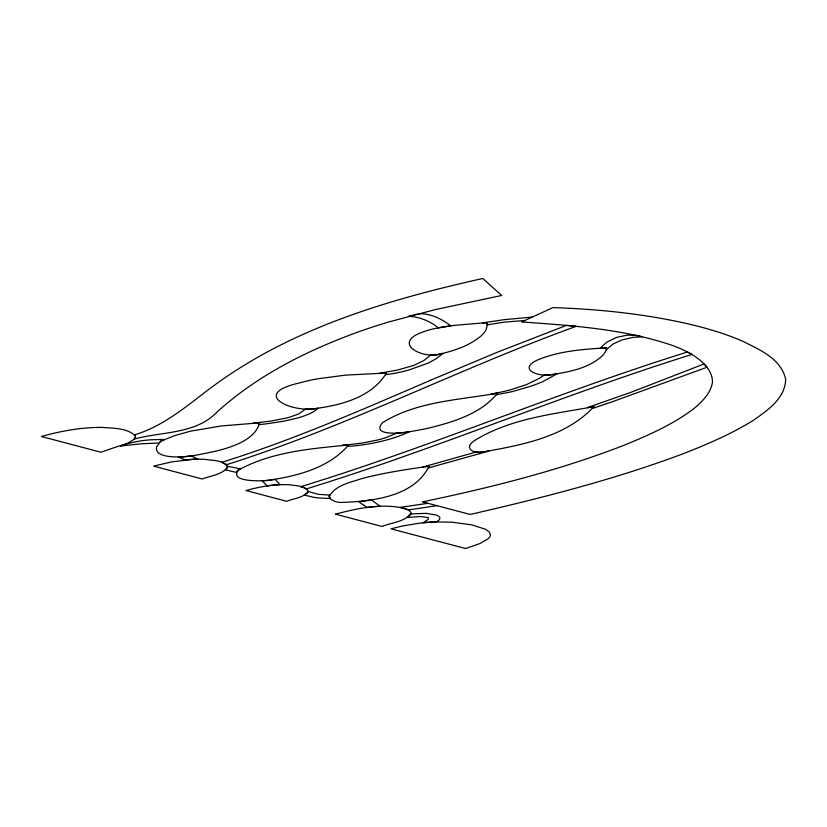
<?xml version="1.0" encoding="UTF-8"?>
<svg xmlns="http://www.w3.org/2000/svg" width="827" height="827" viewBox="0 0 827 827"><rect width="100%" height="100%" fill="white"/><g stroke="black" fill="none" stroke-linecap="round" stroke-linejoin="round"><path stroke-width="1.24" d="M385.537 374.507L386.457 373.039L382.405 373.132M385.465 374.621L391.822 373.794A69.726 18.401 -4.9 0 0 408.621 370.103L428.582 362.939L436.429 358.587L443.003 353.398L440.202 354.08M496.489 394.582L497.544 393.197L492.654 393.838M496.303 394.81L512.409 391.584L531.192 386.085A127.007 33.514 -4.9 0 0 542.615 381.723L557.036 373.866A53.104 14.018 -4.9 0 1 550.72 374.776C537.932 377.205 516.213 368.646 539.4 359.207C559.734 351.217 581.826 349.335 603.441 348.043M347.516 446.28L348.601 444.926L344.849 445.226M347.423 446.394C366.774 445.277 391.895 440.284 409.365 431.715M431.125 354.69L423.765 360.624L413.727 365.431L397.539 370.031L380.007 373.194L381.206 373.163M239.189 469.498C226.288 483.02 266.108 481.345 272.641 479.701M239.375 469.385L240.316 468.837L227.466 466.263M128.599 442.662L133.54 439.685L134.873 438.341L135.452 435.901C126.944 427.745 113.03 428.345 101.907 427.394C81.397 427.27 61.043 430.981 41.35 436.501L100.956 452.235C119.233 445.732 137.468 439.478 157.14 439.654A45.754 12.074 -4.9 0 1 164.521 439.488L160.727 441.194L158.98 443.003L141.21 443.779L120.525 446.022M396.898 433.059L386.302 437.504A55.885 14.752 -4.9 0 1 377.422 440.047L362.04 443.086L341.954 445.464L343.608 445.319M476.424 451.935L422.669 467.09L423.465 466.966M587.449 407.608L631.311 392.163L704.118 363.942L707.085 367.219L610.874 402.294L592.432 408.455L593.9 406.646L588.255 407.494M300.811 486.679C431.332 446.611 557.098 392.639 687.454 352.002L691.889 354.473C561.905 394.965 436.563 448.916 306.414 488.871M417.159 314.105L408.9 316.276C419.609 316.968 429.968 321 438.269 327.812M418.555 313.743C430.226 313.237 441.608 318.726 450.715 325.807A59.802 15.775 -4.9 0 0 438.248 327.802M439.85 354.163C421.398 359.176 390.995 342.636 423.817 331.679A42.808 11.299 -4.9 0 1 434.651 328.567L453.806 325.414L486.845 322.613L487.217 324.887L486.255 329.291A130.459 34.424 -4.9 0 1 480.911 336.082C468.578 346.358 452.731 351.144 437.349 354.721A19.372 5.107 -4.9 0 1 431.136 354.69M482.461 322.881L504.036 319.687L532.34 317.061M487.589 451.273L488.767 451.087L428.386 467.958L429.068 466.18L425.45 466.686M482.472 452.049C521.651 445.05 565.616 437.132 593.9 406.646C553.449 414.131 509.887 418.41 474.347 440.719C463.172 447.945 473.716 454.085 482.472 452.049A13.852 3.659 -4.9 0 1 476.404 451.945M408.579 431.839L407.794 431.952M273.044 479.65L275.019 479.34L280.115 484.663A33.328 8.797 -4.9 0 0 267.162 485.935M436.925 505.669L408.476 509.939M407.008 432.066L405.013 432.356M427.962 503.302L400.278 507.375L408.796 510.114L411.174 512.73C405.612 522.095 391.388 522.395 382.095 526.479L335.4 514.146C357.233 508.429 380.451 503.333 402.945 507.985A45.754 12.074 -4.9 0 1 408.528 509.939M189.6 456.049L191.171 455.822L197.973 459.171A36.626 9.666 -4.9 0 0 185.031 459.936L178.281 456.99A27.736 7.319 -4.9 0 0 184.752 456.711L189.197 456.111M316.193 408.497L318.168 408.218L314.198 411.339A58.283 15.382 -4.9 0 1 297.12 418.131L283.403 421.284L265.839 423.91L259.068 424.623L259.606 422.835L255.874 423.042M404.217 432.469C398.345 433.214 371.55 435.622 382.363 422.804C416.343 401.343 458.902 400.041 497.544 393.197C481.066 413.531 454.488 421.625 430.061 427.776A93.616 24.707 -4.9 0 1 403.411 432.583A27.746 7.319 -4.9 0 1 396.898 433.069M315.8 408.548C291.724 412.911 249.816 394.024 299.519 382.942A73.076 19.279 -4.9 0 1 317.64 378.797L345.531 375.127L386.457 373.039C370.941 398.366 339.142 405.602 311.727 409.076A22.887 6.037 -4.9 0 1 305.608 408.993L298.878 413.851L288.416 417.614L271.339 421.015L253.01 423.207L255.46 423.062M491.848 393.952L491.052 394.055L496.572 393.011A82.772 21.843 -4.9 0 0 511.2 389.6L526.458 384.607L539.473 378.29A108.451 28.614 -4.9 0 0 544.466 374.796A21.822 5.758 -4.9 0 0 550.72 374.776C568.645 372.047 588.111 368.584 602.066 356.075C603.979 354.276 609.716 346.554 603.844 348.022M410.947 513.949L426.256 513.35L436.242 515.004A25.523 6.74 -4.9 0 1 439.881 518.126L439.675 519.046A24.2 6.389 -4.9 0 1 436.149 521.93A50.106 13.222 -4.9 0 0 419.248 523.202L402.232 526.044L391.037 528.835L465.539 548.518L479.753 543.628L487.92 538.946A47.211 12.457 -4.9 0 0 490.411 534.531L489.077 531.802L485.47 529.259L471.659 524.825L452.162 522.199L436.067 521.94A50.137 13.232 -4.9 0 0 423.093 522.778L428.21 519.408L428.324 517.64L420.654 516.513L406.708 517.547A35.582 9.386 -4.9 0 0 411.04 513.949M524.845 320.504L507.406 321.879A57.993 15.3 -4.9 0 0 499.549 322.819L487.217 324.887L486.845 322.613L482.999 322.85M635.612 335.276L627.042 335.173L616.425 337.437L606.615 342.295L600.206 348.208L606.698 347.909L606.263 349.666L613.324 343.867L621.894 339.99L632.738 337.426L642.207 336.723L636.17 335.4M267.152 485.914L262.097 480.745A32.325 8.528 -4.9 0 0 268.61 480.27C297.4 475.97 328.981 468.092 348.601 444.926C310.921 448.761 271.049 451.645 237.401 470.625A52.421 13.832 -4.9 0 0 236.377 472.424L225.502 469.829A30.403 8.022 -4.9 0 0 227.518 466.263M300.759 486.7A47.067 12.426 -4.9 0 1 306.497 488.85M128.661 442.662A79.092 20.871 -4.9 0 1 120.494 446.022M785.65 379.283C785.205 398.686 767.167 410.647 752.859 420.664C731.802 433.596 709.121 443.489 686.193 452.586C616.063 479.143 543.205 497.647 470.212 514.456L422.525 501.865C490.731 487.63 558.638 470.604 623.703 445.402C648.027 435.447 672.392 424.747 693.543 408.91C701.968 401.808 710.672 393.611 712.492 382.208C712.512 371.199 704.025 362.836 695.621 356.85A277.924 73.334 -4.9 0 0 673.116 345.696C624.519 328.95 572.615 325.631 521.723 321.941L552.932 307.592C597.776 309.091 642.662 313.65 686.493 323.491A426.639 112.575 -4.9 0 1 743.37 341.541C760.168 349.976 781.35 359.052 785.65 379.283M156.592 446.859C154.794 454.013 164.439 455.946 169.597 456.545C185.568 458.292 201.416 454.116 216.932 450.88A75.402 19.9 -4.9 0 0 234.62 445.329C245.061 441.111 256.525 434.516 259.606 422.835L221.522 425.936L190.324 431.218L174.538 435.664L160.727 441.194L156.592 446.859M227.528 466.976C222.277 474.977 210.544 475.566 202.284 478.998L153.605 466.139L171.778 461.859L193.27 459.305A34.269 9.045 -4.9 0 1 204.91 459.336C212.188 460.701 223.476 459.75 227.528 466.976M308.254 491.3C303.674 497.968 293.73 498.361 286.721 501.296L245.991 490.535C259.957 486.648 274.461 483.991 289.005 484.725C295.28 485.811 304.584 485.377 308.254 491.3M329.239 496.2L329.27 496.582A66.315 17.501 -4.9 0 0 330.107 498.516L318.995 497.988A37.039 9.769 -4.9 0 1 314.301 497.399L304.212 495.073L306.848 493.409A23.859 6.296 -4.9 0 0 308.254 491.486L318.333 494.319L329.766 495.063L329.239 496.2M429.068 466.18C413.976 497.254 371.24 501.358 340.641 502.485A20.148 5.313 -4.9 0 1 335.493 501.648L331.079 499.549L329.208 496.272C335.71 485.046 350.141 482.544 361.492 478.688C383.666 472.806 406.398 469.436 429.068 466.18M134.491 438.806L134.201 439.106C161.906 431.405 195.648 434.444 217.015 412.032C257.693 375.169 307.437 350.317 358.722 331.772A346.813 91.518 -4.9 0 1 389.414 321.786L435.167 309.639L501.679 295.466L482.803 278.482C384.824 300.356 284.819 330.19 204.434 392.742C182.932 409.22 161.151 426.856 134.77 434.764A31.881 8.415 -4.9 0 1 134.512 438.806M430.578 380.244C361.854 409.83 293.182 440.036 221.657 462.345A40.916 10.792 -4.9 0 1 226.433 464.712C346.244 427.021 458.23 369.018 576.181 326.345L566.485 325.362L495.797 352.829L430.578 380.244M363.994 505.338L358.846 501.803A79.857 21.068 -4.9 0 0 371.282 499.766L380.131 506.3A42.249 11.144 -4.9 0 0 367.105 507.489L363.994 505.338"/></g></svg>
